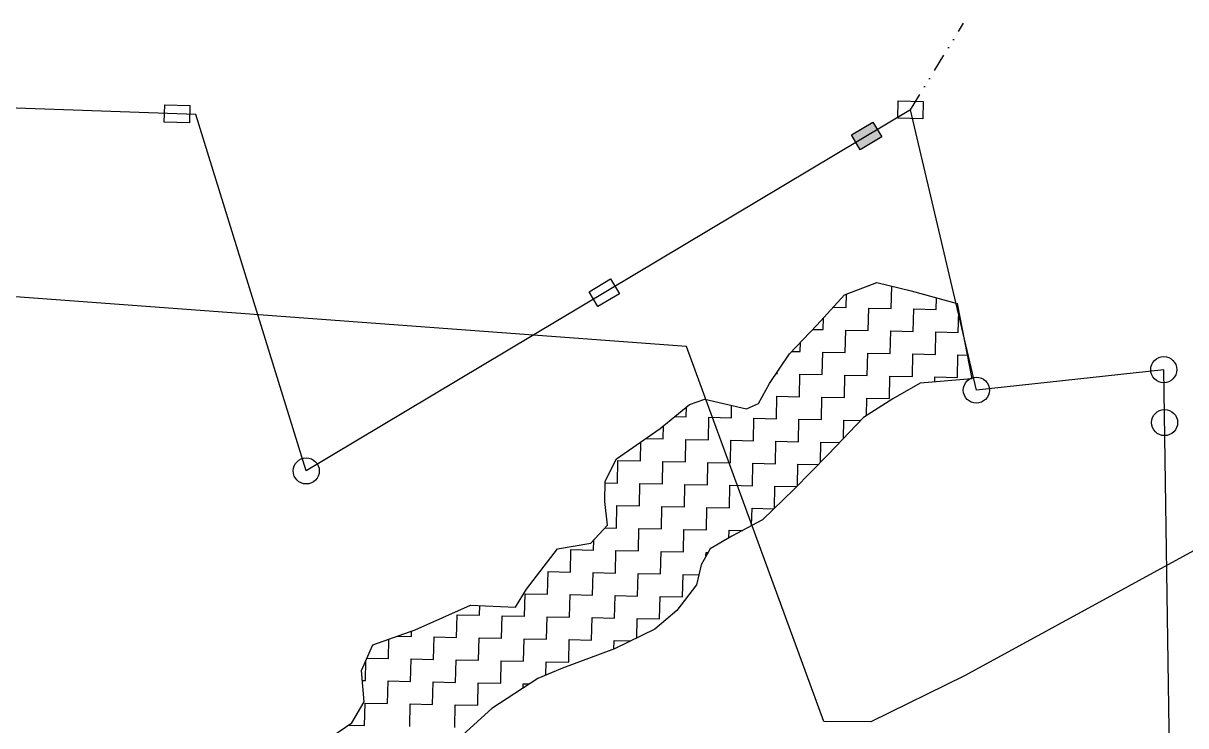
# Model space of a CAD drawing. Header units: metres. Extents: x 276691 to 279396, y 2061581 to 2064323.
# Drawn here: x 278778.9 to 279100.6, y 2064128.5 to 2064323 of the extents above; entities that cross this region are included whole.
import ezdxf

# ---------------------------------------------------------------- set-up
doc = ezdxf.new("R2010")
doc.units = ezdxf.units.M
doc.linetypes.add('DIVIDE', pattern=[1.25, 0.5, -0.25, 0, -0.25, 0, -0.25])
for name, color, linetype in [('POLY_HATCH', 12, 'Continuous'), ('V_BOUND_LINE', 7, 'Continuous'), ('V_DIVIDE_LINE', 7, 'DIVIDE'), ('VILLAGE BOUNDRY', 1, 'Continuous')]:
    doc.layers.add(name, color=color, linetype=linetype)

msp = doc.modelspace()

# ---------------------------------------------------------------- hatches: boundary and pattern name
msp.add_hatch(color=256).paths.add_polyline_path([(279008.03, 2064292.03), (279010.49, 2064287.91), (279016.44, 2064291.47), (279013.98, 2064295.59)])

# ---------------------------------------------------------------- linework, layer by layer
for points in [[(278818.08, 2064300.4), (278825.02, 2064300.16), (278824.85, 2064295.37), (278817.92, 2064295.61)], [(279020.97, 2064301.48), (279027.9, 2064301.34), (279027.8, 2064296.54), (279020.87, 2064296.68)], [(279016.44, 2064291.47), (279010.49, 2064287.91), (279008.03, 2064292.03), (279013.98, 2064295.59)], [(278943.88, 2064248.07), (278937.92, 2064244.51), (278935.46, 2064248.63), (278941.42, 2064252.19)]]:
    msp.add_lwpolyline(points, close=True)
for centre in [(279094.48, 2064227.06), (279042.62, 2064221.4), (279094.7, 2064212.42), (278857.2, 2064199.03)]:
    msp.add_circle(centre, 3.61)
at = {"layer": 'POLY_HATCH'}
for p, q in [((279006.12, 2064247.81), (279015.11, 2064251.19)), ((279015.11, 2064251.19), (279024.59, 2064248.92)), ((278998.51, 2064239.34), (279006.12, 2064247.81)), ((279024.59, 2064248.92), (279037.31, 2064245.39)), ((279037.31, 2064245.39), (279041.35, 2064224.49)), ((278990.91, 2064231.47), (278998.51, 2064239.34)), ((278985.38, 2064223.25), (278990.91, 2064231.47)), ((278982.29, 2064217.67), (278985.38, 2064223.25)), ((279027.04, 2064223.29), (279019.52, 2064218.99)), ((279041.35, 2064224.49), (279027.04, 2064223.29)), ((278963.25, 2064217.46), (278967.44, 2064218.86)), ((278967.44, 2064218.86), (278978.99, 2064216.25)), ((279019.52, 2064218.99), (279011.38, 2064213.8)), ((278955.08, 2064210.79), (278963.25, 2064217.46)), ((278978.99, 2064216.25), (278982.29, 2064217.67)), ((279011.38, 2064213.8), (279001.65, 2064203.59)), ((278943, 2064202.41), (278955.08, 2064210.79)), ((278939.9, 2064196.23), (278943, 2064202.41)), ((279001.65, 2064203.59), (278992.22, 2064193.97)), ((278939.79, 2064190.58), (278939.9, 2064196.23)), ((278992.22, 2064193.97), (278983.42, 2064185.53)), ((278940.55, 2064184.02), (278939.79, 2064190.58)), ((278935.98, 2064179.06), (278940.55, 2064184.02)), ((278983.42, 2064185.53), (278975, 2064180.94)), ((278975, 2064180.94), (278968.98, 2064177.49)), ((278918.17, 2064166.34), (278926.72, 2064177.47)), ((278926.72, 2064177.47), (278935.98, 2064179.06)), ((278968.98, 2064177.49), (278966.51, 2064173.08)), ((278966.51, 2064173.08), (278965.2, 2064167.46)), ((278965.2, 2064167.46), (278959.7, 2064160.44)), ((278915.09, 2064161.35), (278918.17, 2064166.34)), ((278887.29, 2064155.08), (278902.6, 2064161.9)), ((278902.6, 2064161.9), (278915.09, 2064161.35)), ((278959.7, 2064160.44), (278953.64, 2064155.21)), ((278875.6, 2064150.85), (278887.29, 2064155.08)), ((278953.64, 2064155.21), (278942.52, 2064149.78)), ((278872.48, 2064143.78), (278875.6, 2064150.85)), ((278942.52, 2064149.78), (278928.13, 2064144.43)), ((278928.13, 2064144.43), (278921.23, 2064141.6)), ((278873.19, 2064135.14), (278872.48, 2064143.78)), ((278921.23, 2064141.6), (278908.56, 2064133.23)), ((278869.8, 2064129.26), (278873.19, 2064135.14)), ((278908.56, 2064133.23), (278899.47, 2064125.09)), ((278862.56, 2064124.36), (278869.8, 2064129.26))]:
    msp.add_line(p, q, dxfattribs=at)
at = {"layer": 'POLY_HATCH', "linetype": 'Continuous'}
for p, q in [((279006.61, 2064244.26), (279006.68, 2064248.02)), ((279012.91, 2064250.36), (279012.96, 2064250.36)), ((279012.96, 2064250.36), (279012.96, 2064250.38)), ((279019.07, 2064244), (279019.19, 2064250.21)), ((279002.99, 2064244.33), (279006.61, 2064244.26)), ((279031.53, 2064243.75), (279031.59, 2064246.98)), ((279000.25, 2064238.16), (279000.31, 2064241.35)), ((279012.71, 2064237.9), (279012.84, 2064244.13)), ((279012.84, 2064244.13), (279019.07, 2064244)), ((279025.17, 2064237.65), (279025.3, 2064243.88)), ((279025.3, 2064243.88), (279031.53, 2064243.75)), ((279037.63, 2064237.39), (279037.75, 2064243.14)), ((278997.42, 2064238.21), (279000.25, 2064238.16)), ((279006.35, 2064231.8), (279006.48, 2064238.03)), ((279006.48, 2064238.03), (279012.71, 2064237.9)), ((279018.81, 2064231.54), (279018.94, 2064237.77)), ((279018.94, 2064237.77), (279025.17, 2064237.65)), ((278993.89, 2064232.05), (278993.94, 2064234.61)), ((279031.27, 2064231.29), (279031.4, 2064237.52)), ((279031.4, 2064237.52), (279037.63, 2064237.39)), ((278991.52, 2064232.1), (278993.89, 2064232.05)), ((278999.99, 2064225.7), (279000.12, 2064231.93)), ((279000.12, 2064231.93), (279006.35, 2064231.8)), ((279012.45, 2064225.44), (279012.58, 2064231.67)), ((279012.58, 2064231.67), (279018.81, 2064231.54)), ((279024.91, 2064225.19), (279025.04, 2064231.42)), ((279025.04, 2064231.42), (279031.27, 2064231.29)), ((279037.37, 2064224.93), (279037.5, 2064231.16)), ((279037.5, 2064231.16), (279040.07, 2064231.11)), ((278987.2, 2064225.96), (278987.53, 2064225.95)), ((278987.53, 2064225.95), (278987.54, 2064226.46)), ((278993.64, 2064219.59), (278993.76, 2064225.82)), ((278993.76, 2064225.82), (278999.99, 2064225.7)), ((279006.1, 2064219.34), (279006.22, 2064225.57)), ((279006.22, 2064225.57), (279012.45, 2064225.44)), ((279018.56, 2064219.08), (279018.68, 2064225.31)), ((279018.68, 2064225.31), (279024.91, 2064225.19)), ((279031.12, 2064223.63), (279031.14, 2064225.06)), ((279031.14, 2064225.06), (279037.37, 2064224.93)), ((278987.28, 2064213.49), (278987.41, 2064219.72)), ((278987.41, 2064219.72), (278993.64, 2064219.59)), ((278999.74, 2064213.24), (278999.87, 2064219.47)), ((278999.87, 2064219.47), (279006.1, 2064219.34)), ((279012.23, 2064214.34), (279012.33, 2064219.21)), ((279012.33, 2064219.21), (279018.56, 2064219.08)), ((278962.36, 2064214), (278962.41, 2064216.78)), ((278974.82, 2064213.74), (278974.89, 2064217.18)), ((278959.09, 2064214.07), (278962.36, 2064214)), ((278968.46, 2064207.64), (278968.59, 2064213.87)), ((278968.59, 2064213.87), (278974.82, 2064213.74)), ((278980.92, 2064207.39), (278981.05, 2064213.62)), ((278981.05, 2064213.62), (278987.28, 2064213.49)), ((278993.38, 2064207.13), (278993.51, 2064213.36)), ((278993.51, 2064213.36), (278999.74, 2064213.24)), ((279005.86, 2064208.02), (279005.97, 2064213.11)), ((279005.97, 2064213.11), (279010.62, 2064213.01)), ((278956, 2064207.9), (278956.08, 2064211.6)), ((278949.64, 2064201.79), (278949.75, 2064207.09)), ((278951.06, 2064208), (278956, 2064207.9)), ((278962.1, 2064201.54), (278962.23, 2064207.77)), ((278962.23, 2064207.77), (278968.46, 2064207.64)), ((278974.56, 2064201.28), (278974.69, 2064207.51)), ((278974.69, 2064207.51), (278980.92, 2064207.39)), ((278987.02, 2064201.03), (278987.15, 2064207.26)), ((278987.15, 2064207.26), (278993.38, 2064207.13)), ((278999.5, 2064201.4), (278999.61, 2064207.01)), ((278999.61, 2064207.01), (279004.8, 2064206.9)), ((278943.29, 2064195.69), (278943.41, 2064201.92)), ((278943.41, 2064201.92), (278949.64, 2064201.79)), ((278955.75, 2064195.44), (278955.87, 2064201.67)), ((278955.87, 2064201.67), (278962.1, 2064201.54)), ((278968.21, 2064195.18), (278968.33, 2064201.41)), ((278968.33, 2064201.41), (278974.56, 2064201.28)), ((278980.67, 2064194.93), (278980.79, 2064201.16)), ((278980.79, 2064201.16), (278987.02, 2064201.03)), ((278993.13, 2064194.9), (278993.25, 2064200.9)), ((278993.25, 2064200.9), (278998.9, 2064200.79)), ((278939.89, 2064195.76), (278943.29, 2064195.69)), ((278949.39, 2064189.33), (278949.52, 2064195.56)), ((278949.52, 2064195.56), (278955.75, 2064195.44)), ((278961.85, 2064189.08), (278961.98, 2064195.31)), ((278961.98, 2064195.31), (278968.21, 2064195.18)), ((278974.31, 2064188.82), (278974.44, 2064195.05)), ((278974.44, 2064195.05), (278980.67, 2064194.93)), ((278986.77, 2064188.74), (278986.9, 2064194.8)), ((278986.9, 2064194.8), (278992.92, 2064194.68)), ((278943.03, 2064183.23), (278943.16, 2064189.46)), ((278943.16, 2064189.46), (278949.39, 2064189.33)), ((278955.49, 2064182.98), (278955.62, 2064189.21)), ((278955.62, 2064189.21), (278961.85, 2064189.08)), ((278967.95, 2064182.72), (278968.08, 2064188.95)), ((278968.08, 2064188.95), (278974.31, 2064188.82)), ((278980.44, 2064183.9), (278980.54, 2064188.7)), ((278980.54, 2064188.7), (278986.6, 2064188.57)), ((278939.88, 2064183.29), (278943.03, 2064183.23)), ((278949.13, 2064176.87), (278949.26, 2064183.1)), ((278949.26, 2064183.1), (278955.49, 2064182.98)), ((278936.67, 2064177.13), (278936.73, 2064179.87)), ((278961.59, 2064176.62), (278961.72, 2064182.85)), ((278961.72, 2064182.85), (278967.95, 2064182.72)), ((278974.14, 2064180.45), (278974.18, 2064182.59)), ((278974.18, 2064182.59), (278977.9, 2064182.52)), ((278930.32, 2064171.02), (278930.44, 2064177.25)), ((278930.44, 2064177.25), (278936.67, 2064177.13)), ((278942.78, 2064170.77), (278942.9, 2064177)), ((278942.9, 2064177), (278949.13, 2064176.87)), ((278955.24, 2064170.51), (278955.36, 2064176.75)), ((278955.36, 2064176.75), (278961.59, 2064176.62)), ((278967.8, 2064175.4), (278967.82, 2064176.49)), ((278967.82, 2064176.49), (278968.41, 2064176.48)), ((278923.96, 2064164.92), (278924.09, 2064171.15)), ((278924.09, 2064171.15), (278930.32, 2064171.02)), ((278936.42, 2064164.67), (278936.55, 2064170.9)), ((278936.55, 2064170.9), (278942.78, 2064170.77)), ((278948.88, 2064164.41), (278949.01, 2064170.64)), ((278949.01, 2064170.64), (278955.24, 2064170.51)), ((278961.34, 2064164.16), (278961.47, 2064170.39)), ((278961.47, 2064170.39), (278965.86, 2064170.3)), ((278917.6, 2064158.82), (278917.73, 2064165.05)), ((278917.73, 2064165.05), (278923.96, 2064164.92)), ((278930.06, 2064158.56), (278930.19, 2064164.79)), ((278930.19, 2064164.79), (278936.42, 2064164.67)), ((278942.52, 2064158.31), (278942.65, 2064164.54)), ((278942.65, 2064164.54), (278948.88, 2064164.41)), ((278954.98, 2064158.05), (278955.11, 2064164.28)), ((278955.11, 2064164.28), (278961.34, 2064164.16)), ((278905.14, 2064159.07), (278905.2, 2064161.79)), ((278898.78, 2064152.97), (278898.91, 2064159.2)), ((278898.91, 2064159.2), (278905.14, 2064159.07)), ((278911.24, 2064152.72), (278911.37, 2064158.95)), ((278911.37, 2064158.95), (278917.6, 2064158.82)), ((278923.7, 2064152.46), (278923.83, 2064158.69)), ((278923.83, 2064158.69), (278930.06, 2064158.56)), ((278936.16, 2064152.21), (278936.29, 2064158.44)), ((278936.29, 2064158.44), (278942.52, 2064158.31)), ((278948.64, 2064152.77), (278948.75, 2064158.18)), ((278948.75, 2064158.18), (278954.98, 2064158.05)), ((278886.32, 2064153.22), (278886.35, 2064154.74)), ((278879.96, 2064147.12), (278880.07, 2064152.47)), ((278882.38, 2064153.3), (278886.32, 2064153.22)), ((278892.43, 2064146.87), (278892.55, 2064153.1)), ((278892.55, 2064153.1), (278898.78, 2064152.97)), ((278904.89, 2064146.61), (278905.01, 2064152.84)), ((278905.01, 2064152.84), (278911.24, 2064152.72)), ((278917.35, 2064146.36), (278917.47, 2064152.59)), ((278917.47, 2064152.59), (278923.7, 2064152.46)), ((278929.81, 2064146.1), (278929.93, 2064152.33)), ((278929.93, 2064152.33), (278936.16, 2064152.21)), ((278942.35, 2064149.72), (278942.39, 2064152.08)), ((278942.39, 2064152.08), (278947.03, 2064151.98)), ((278873.61, 2064141.02), (278873.72, 2064146.6)), ((278874, 2064147.24), (278879.96, 2064147.12)), ((278886.07, 2064140.76), (278886.2, 2064146.99)), ((278886.2, 2064146.99), (278892.43, 2064146.87)), ((278898.53, 2064140.51), (278898.66, 2064146.74)), ((278898.66, 2064146.74), (278904.89, 2064146.61)), ((278910.99, 2064140.25), (278911.12, 2064146.48)), ((278911.12, 2064146.48), (278917.35, 2064146.36)), ((278923.5, 2064142.53), (278923.58, 2064146.23)), ((278923.58, 2064146.23), (278929.81, 2064146.1)), ((278872.7, 2064141.04), (278873.61, 2064141.02)), ((278879.71, 2064134.66), (278879.84, 2064140.89)), ((278879.84, 2064140.89), (278886.07, 2064140.76)), ((278892.17, 2064134.41), (278892.3, 2064140.64)), ((278892.3, 2064140.64), (278898.53, 2064140.51)), ((278904.63, 2064134.15), (278904.76, 2064140.38)), ((278904.76, 2064140.38), (278910.99, 2064140.25)), ((278917.19, 2064138.93), (278917.22, 2064140.13)), ((278917.22, 2064140.13), (278918.95, 2064140.09)), ((278873.35, 2064128.56), (278873.48, 2064134.79)), ((278873.48, 2064134.79), (278879.71, 2064134.66)), ((278885.81, 2064128.3), (278885.94, 2064134.53)), ((278885.94, 2064134.53), (278892.17, 2064134.41)), ((278898.27, 2064128.05), (278898.4, 2064134.28)), ((278898.4, 2064134.28), (278904.63, 2064134.15)), ((278868.89, 2064128.65), (278873.35, 2064128.56))]:
    msp.add_line(p, q, dxfattribs=at)
at = {"layer": 'V_BOUND_LINE'}
for p, q in [((278826.63, 2064297.71), (278653.15, 2064303.66)), ((279024.39, 2064299.01), (278857.2, 2064199.03)), ((279042.62, 2064221.4), (279024.39, 2064299.01)), ((278857.2, 2064199.03), (278826.63, 2064297.71)), ((279094.48, 2064227.06), (279042.62, 2064221.4)), ((279096.36, 2064102.15), (279094.48, 2064227.06))]:
    msp.add_line(p, q, dxfattribs=at)
at = {"layer": 'V_DIVIDE_LINE', "ltscale": 10}
msp.add_line((279024.39, 2064299.01), (279039.05, 2064322.96), dxfattribs=at)
at = {"layer": 'VILLAGE BOUNDRY'}
for p, q in [((278962.38, 2064233.51), (278768.29, 2064247.89)), ((279000.45, 2064129.67), (278962.38, 2064233.51)), ((279156.33, 2064206.23), (279039.38, 2064142.36)), ((279039.38, 2064142.36), (279013.38, 2064129.58)), ((279013.38, 2064129.58), (279000.45, 2064129.67))]:
    msp.add_line(p, q, dxfattribs=at)

doc.saveas('drawing.dxf')
